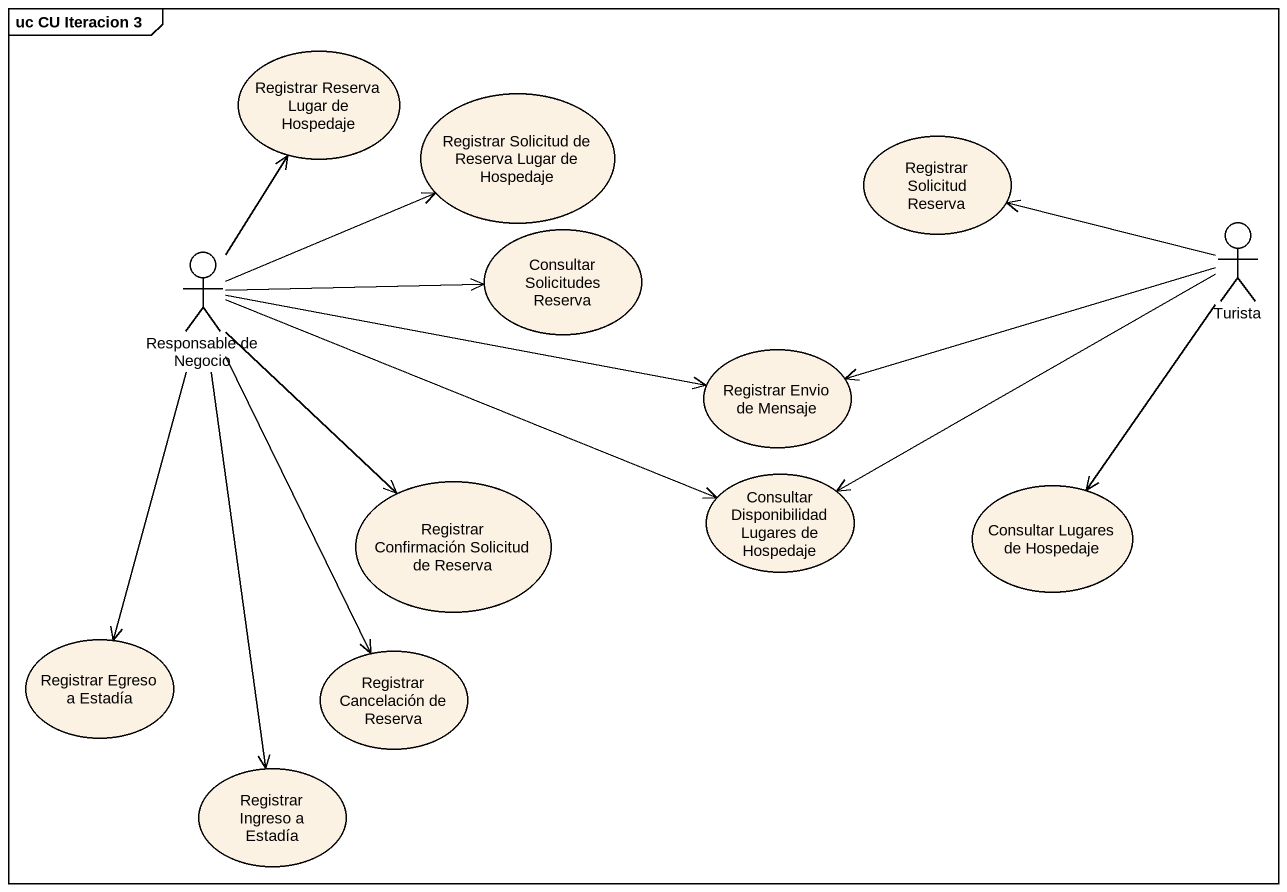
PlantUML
@startuml
mainframe uc CU Iteracion 3
usecase "Registrar Reserva Lugar de Hospedaje" as Registrar_Reserva_Lugar_de
usecase "Registrar Solicitud de Reserva Lugar de Hospedaje" as Registrar_Solicitud_de
usecase "Registrar Solicitud Reserva" as Registrar_Solicitud_Reserva
usecase "Consultar Solicitudes Reserva" as Consultar_Solicitudes
actor Turista
actor "Responsable de Negocio" as Responsable_de_Negocio
usecase "Registrar Envio de Mensaje" as Registrar_Envio_de_Mensaje
usecase "Registrar Confirmación Solicitud de Reserva" as Registrar_Confirmación
usecase "Consultar Disponibilidad Lugares de Hospedaje" as Consultar_Disponibilidad
usecase "Consultar Lugares de Hospedaje" as Consultar_Lugares_de
usecase "Registrar Egreso a Estadía" as Registrar_Egreso_a_Estadía
usecase "Registrar Cancelación de Reserva" as Registrar_Cancelación_de
usecase "Registrar Ingreso a Estadía" as Registrar_Ingreso_a_Estadía
Turista -left-> Registrar_Solicitud_Reserva
Turista -left-> Registrar_Envio_de_Mensaje
Turista -left-> Consultar_Disponibilidad
Turista --> Consultar_Lugares_de
Responsable_de_Negocio -up-> Registrar_Reserva_Lugar_de
Responsable_de_Negocio -right-> Registrar_Solicitud_de
Responsable_de_Negocio -right-> Consultar_Solicitudes
Responsable_de_Negocio -right-> Registrar_Envio_de_Mensaje
Responsable_de_Negocio --> Registrar_Confirmación
Responsable_de_Negocio -right-> Consultar_Disponibilidad
Responsable_de_Negocio --> Registrar_Egreso_a_Estadía
Responsable_de_Negocio --> Registrar_Cancelación_de
Responsable_de_Negocio --> Registrar_Ingreso_a_Estadía
@enduml
